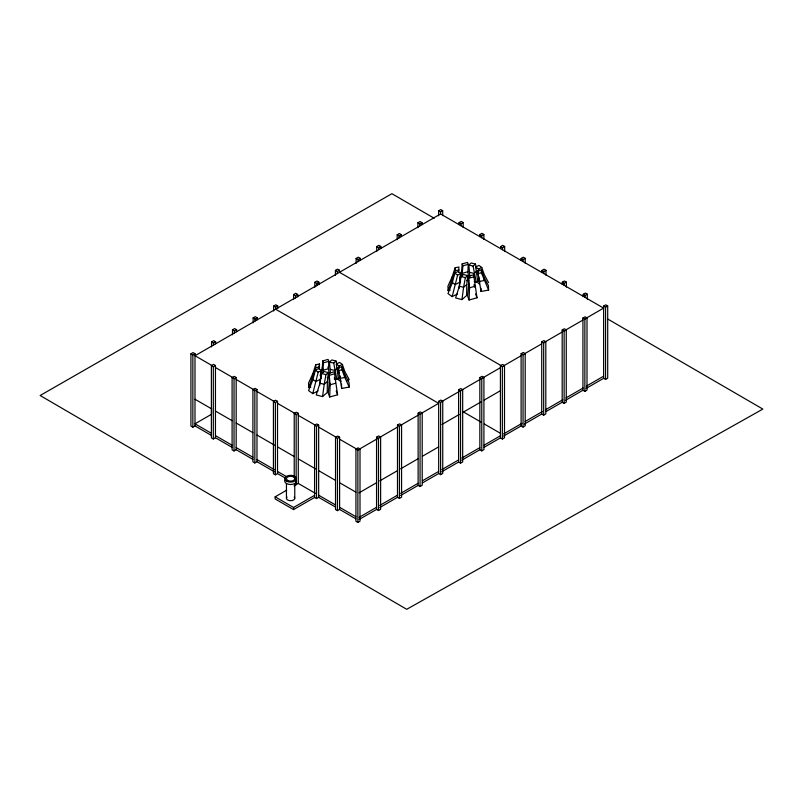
<?xml version="1.0" encoding="UTF-8"?>
<svg xmlns="http://www.w3.org/2000/svg" width="803" height="803" viewBox="0 0 803 803"><rect width="100%" height="100%" fill="white"/><g stroke="black" fill="none" stroke-linecap="round" stroke-linejoin="round"><path stroke-width="1.2" d="M327.363 381.555L327.233 392.506L322.555 396.582L316.221 394.956L319.965 383.212L321.712 373.525L324.061 371.478L328.307 372.572L327.363 381.555L324.211 384.306L322.555 396.582M466.764 284.563L466.633 295.514L461.956 299.589L455.622 297.963L459.366 286.219L461.113 276.533L463.461 274.485L467.697 275.58L466.764 284.563L463.602 287.313L461.956 299.589M327.212 377.681L329.481 377.049L328.517 368.718L328.798 361.33L328.106 359.403L322.796 360.878L323.489 362.805L322.796 372.462M468.601 277.677L467.918 271.725L468.199 264.338L467.507 262.41L462.187 263.886L462.879 265.813L461.986 276.603M329.662 397.003L330.174 384.778L328.969 373.244L334.279 371.769L337.591 394.795L329.662 397.003L328.276 393.169L329.24 382.178L328.969 373.244M469.052 300.011L469.574 287.775L468.36 276.252L473.68 274.777L476.982 297.803L469.052 300.011L467.677 296.177L468.641 285.185L468.36 276.252M321.21 378.293L320.176 375.413L322.274 367.613L322.796 360.878M460.611 281.301L459.567 278.42L461.675 270.611L462.187 263.886M319.624 385.46L321.441 370.534L318.64 368.487L315.398 370.133L312.989 379.528L308.573 390.569L312.758 393.631L318.139 390.89M459.025 288.468L460.842 273.542L458.041 271.494L454.799 273.14L452.39 282.536L447.974 293.577L452.159 296.638L457.539 293.898M319.102 366.429L319.534 364.02L315.74 364.723L312.919 373.415L308.543 383.151L308.703 387.558L310.861 387.156M319.203 369.38L319.534 364.02M458.603 272.388L458.935 267.028L455.14 267.73L452.32 276.413L447.944 286.159L448.094 290.566L450.252 290.164M328.307 372.572L325.958 374.62L324.211 384.306L319.965 383.212M467.697 275.58L465.349 277.627L463.602 287.313L459.366 286.219M312.758 393.631L318.199 372.18L321.441 370.534M452.159 296.638L457.6 275.188L460.842 273.542M308.703 387.558L315.85 367.674L315.74 364.723M448.094 290.566L455.241 270.681L455.14 267.73M330.455 372.933L329.461 362.012L331.81 359.955L336.045 361.049L336.919 364.371M329.461 362.012L333.697 363.107L336.045 361.049M337.802 367.694L334.64 370.444L330.404 369.35M334.751 378.795L336.858 379.347L338.736 377.711M469.875 277.135L468.862 265.02L471.21 262.962L475.446 264.057L476.611 268.483M468.862 265.02L473.097 266.114L475.446 264.057M476.41 271.384L474.041 273.452L469.795 272.358M474.151 281.803L476.259 282.355L478.126 280.719M194.999 425.941L192.861 427.176L190.923 426.052L190.923 353.812L193.061 352.577L194.999 353.701L194.999 425.941L211.46 435.447M211.55 346.886L211.55 341.907L213.688 340.673L215.626 341.787L215.626 343.825M232.489 334.801L232.489 329.812L234.627 328.578L236.564 329.702L236.564 331.739M253.116 322.886L253.116 317.908L255.264 316.673L257.201 317.787L257.201 319.825M273.662 311.022L273.662 306.043L275.8 304.809L277.738 305.923L277.738 308.432M293.597 299.519L293.597 294.54L295.735 293.306L297.672 294.42L297.672 296.929M314.836 287.253L314.836 282.275L316.974 281.04L318.911 282.154L318.911 284.663M335.413 275.369L335.413 270.39L337.561 269.156L339.498 270.27L339.498 272.307L501.484 365.827M356.11 263.424L356.11 258.446L358.248 257.211L360.186 258.325L360.186 260.363M376.727 251.52L376.727 246.541L378.865 245.306L380.803 246.431L380.803 248.458M397.184 239.716L397.184 234.727L399.322 233.492L401.259 234.617L401.259 236.644M417.921 227.741L417.921 222.752L420.059 221.518L422.007 222.642L422.007 224.669M438.619 215.786L438.619 210.808L440.757 209.573L442.694 210.687L442.694 215.676M190.923 353.812L192.861 354.936L194.999 353.701M211.55 341.907L213.488 343.022L215.626 341.787M232.489 329.812L234.426 330.936L236.564 329.702M253.116 317.908L255.063 319.022L257.201 317.787M273.662 306.043L275.6 307.158L277.738 305.923M293.597 294.54L295.534 295.655L297.672 294.42M314.836 282.275L316.773 283.389L318.911 282.154M335.413 270.39L337.35 271.504L339.498 270.27M356.11 258.446L358.048 259.56L360.186 258.325M376.727 246.541L378.665 247.665L380.803 246.431M397.184 234.727L399.121 235.851L401.259 234.617M417.921 222.752L419.859 223.876L422.007 222.642M438.619 210.808L440.556 211.922L442.694 210.687M586.1 318.219L603.625 308.111L440.556 213.959L194.999 355.729L212.494 365.837M215.455 437.745L213.317 438.98L211.38 437.866L211.38 365.626L213.518 364.391L215.455 365.516L215.455 437.745L232.147 447.381M459.085 224.659L459.085 222.622L461.223 221.387L463.16 222.501L463.16 227.49M211.38 365.626L213.317 366.75L215.455 365.516M459.085 222.622L461.022 223.736L463.16 222.501M236.172 449.71L234.034 450.945L232.097 449.821L232.097 377.581L234.235 376.346L236.172 377.47L236.172 449.71L252.945 459.396M479.792 236.614L479.792 234.576L481.93 233.342L483.868 234.466L483.868 239.445M232.097 377.581L234.034 378.705L236.172 377.47M479.792 234.576L481.73 235.701L483.868 234.466M256.98 461.725L254.842 462.96L252.905 461.835L252.905 389.596L255.043 388.361L256.98 389.485L256.98 461.725L274.546 471.863M500.6 248.629L500.6 246.591L502.738 245.357L504.675 246.481L504.675 251.459M211.43 414.328L194.999 423.813L211.46 433.319M252.905 389.596L254.842 390.72L256.98 389.485M500.6 246.591L502.537 247.715L504.675 246.481M277.517 473.579L275.379 474.814L273.432 473.69L273.432 401.45L275.58 400.215L277.517 401.339L277.517 473.579L285.888 478.417M521.137 260.483L521.137 258.446L523.275 257.211L525.212 258.335L525.212 263.314M273.432 401.45L275.379 402.574L277.517 401.339M521.137 258.446L523.074 259.57L525.212 258.335M294.219 476.972L294.219 413.455L296.357 412.22L298.294 413.334L298.294 483.456L315.639 493.464M541.925 272.478L541.925 270.45L544.063 269.216L546 270.33L546 275.319M294.219 413.455L296.156 414.569L298.294 413.334M541.925 270.45L543.862 271.565L546 270.33M286.701 490.151L275.138 496.826L275.138 498.954L293.557 509.584L314.585 497.448L314.585 425.209L316.723 423.974L318.661 425.088L318.661 497.328L335.544 507.084M562.281 284.232L562.281 282.204L564.419 280.97L566.356 282.084L566.356 287.062M314.585 425.209L316.523 426.323L318.661 425.088M562.281 282.204L564.218 283.318L566.356 282.084M339.599 509.423L337.461 510.658L335.524 509.534L335.524 437.294L337.661 436.059L339.599 437.183L339.599 509.423L355.89 518.828M583.219 296.327L583.219 294.289L585.357 293.055L587.294 294.179L587.294 299.158M335.524 437.294L337.461 438.418L339.599 437.183M583.219 294.289L585.156 295.414L587.294 294.179M355.93 449.078L358.068 447.843L360.005 448.967L360.005 521.197L357.867 522.432L355.93 521.318L355.93 449.078L357.867 450.202L360.005 448.967M376.557 509.413L376.557 437.173L378.695 435.939L380.632 437.053L380.632 509.293L378.494 510.527L376.557 509.413L359.092 519.491M397.495 497.318L397.495 425.078L399.633 423.843L401.57 424.968L401.57 497.208L399.432 498.442L397.495 497.318L379.739 507.566M418.122 485.403L418.122 413.174L420.27 411.939L422.207 413.053L422.207 485.293L420.059 486.528L418.122 485.403L400.657 495.491M438.669 473.549L438.669 401.309L440.807 400.075L442.744 401.189L442.744 473.429L440.606 474.663L438.669 473.549L422.428 482.924M458.603 462.036L458.603 389.806L460.741 388.572L462.679 389.686L462.679 461.926L460.541 463.16L458.603 462.036L441.851 471.712M479.843 449.78L479.843 377.54L481.981 376.306L483.918 377.42L483.918 449.66L481.78 450.895L479.843 449.78L461.795 460.189M500.42 437.896L500.42 365.656L502.558 364.421L504.505 365.536L504.505 437.776L502.357 439.01L500.42 437.896L484.149 447.291M521.117 425.941L521.117 353.711L523.255 352.477L525.192 353.591L525.192 425.831L523.054 427.066L521.117 425.941L503.591 436.059M541.724 414.047L541.724 341.807L543.872 340.572L545.809 341.697L545.809 413.926L543.671 415.161L541.724 414.047L524.349 424.084M562.19 402.233L562.19 329.993L564.328 328.758L566.266 329.882L566.266 402.122L564.128 403.357L562.19 402.233L546.02 411.568M582.928 390.258L582.928 318.018L585.066 316.784L587.003 317.908L587.003 390.138L584.865 391.372L582.928 390.258L565.362 400.406M603.625 378.313L603.625 306.073L605.763 304.839L607.7 305.953L607.7 378.193L605.562 379.428L603.625 378.313L586.1 388.431M294.059 485.905L298.294 483.456M359.092 449.289L377.41 438.709M379.558 437.464L397.826 426.925M400.657 425.289L418.253 415.131M421.344 413.344L438.669 403.347L275.6 309.195L275.6 307.158M441.921 401.47L459.256 391.462M462.508 389.585L480.927 378.946M483.085 377.701L500.42 367.694M503.591 365.857L521.117 355.739M524.349 353.882L541.724 343.845M544.946 341.988L562.19 332.03M565.362 330.194L582.928 320.056M376.557 437.173L378.494 438.287L380.632 437.053M397.495 425.078L399.432 426.202L401.57 424.968M418.122 413.174L420.059 414.288L422.207 413.053M438.669 401.309L440.606 402.423L442.744 401.189M458.603 389.806L460.541 390.92L462.679 389.686M479.843 377.54L481.78 378.655L483.918 377.42M500.42 365.656L502.357 366.77L504.505 365.536M521.117 353.711L523.054 354.826L525.192 353.591M541.724 341.807L543.671 342.931L545.809 341.697M562.19 329.993L564.128 331.117L566.266 329.882M582.928 318.018L584.865 319.142L587.003 317.908M603.625 306.073L605.562 307.188L607.7 305.953M275.138 496.826L293.557 507.466L314.585 495.331M441.921 424.476L459.256 414.468M462.508 412.591L480.927 401.962M484.169 400.085L500.42 390.7M314.585 497.448L316.523 498.563L318.661 497.328M359.092 492.811L376.557 482.733M379.739 480.897L397.495 470.648M400.657 468.822L418.122 458.734M422.428 456.245L438.669 446.869M359.092 517.373L376.557 507.285M379.739 505.448L397.495 495.2M400.657 493.373L418.122 483.286M422.428 480.796L438.669 471.421M441.851 469.584L458.603 459.918M461.795 458.071L479.843 447.652M484.149 445.173L500.42 435.768M503.642 433.921L521.91 423.362M525.142 421.505L542.346 411.568M545.568 409.711L562.773 399.774M565.995 397.917L583.199 387.979M586.421 386.123L603.625 376.185M479.622 284.101L477.946 282.877L475.717 267.058L478.959 265.402L481.76 267.449L484.169 274.385L488.585 282.646M475.717 267.058L478.518 269.105L481.76 267.449M459.547 282.365L455.191 284.583L452.39 282.536M349.215 387.066L344.838 377.49L339.749 378.444L338.123 367.613L341.917 366.901L344.738 374.539L349.064 382.66L349.215 387.066L341.666 388.471L339.649 375.493L340.984 381.616L338.545 379.869L336.316 364.05L339.559 362.394L342.359 364.442L344.778 371.377L349.185 379.638L347.037 380.742M336.316 364.05L339.117 366.098L342.359 364.442M320.146 379.357L315.79 381.576L312.989 379.528M462.879 265.813L468.199 264.338M467.918 271.725L462.608 273.211L461.675 270.611M469.052 278.179L474.372 276.704M466.613 280.689L468.882 280.056M323.489 362.805L328.798 361.33M329.662 375.182L334.971 373.696M335.483 383.292L330.174 384.778L329.24 382.178M455.241 270.681L459.035 269.979M477.524 270.621L481.318 269.908L484.139 277.547L488.465 285.667L488.615 290.074L481.067 291.479L477.524 270.621L478.176 273.994M477.624 273.572L481.419 272.859L488.615 290.074M315.85 367.674L319.634 366.971M338.234 370.564L342.018 369.862L344.838 377.49L344.738 374.539M461.113 276.533L465.349 277.627M321.712 373.525L325.958 374.62M462.859 411.618L481.107 422.147M484.319 424.004L500.42 433.299M215.455 367.543L233.191 377.781M236.172 379.508L253.999 389.796M256.98 391.523L274.546 401.661M277.517 403.377L295.313 413.645M298.294 415.372L315.639 425.379M318.661 427.126L336.608 437.484M339.599 439.221L356.984 449.248M194.999 399.262L211.46 408.767M215.455 411.076L232.147 420.712M236.172 423.03L252.945 432.717M256.98 435.045L274.546 445.183M277.517 446.9L294.269 456.576M298.294 458.904L315.639 468.912M318.661 470.658L335.544 480.405M339.599 482.744L355.89 492.149M215.455 435.627L232.147 445.263M236.172 447.582L252.945 457.268M256.98 459.597L274.546 469.745M277.517 471.451L285.888 476.289M318.661 495.21L335.544 504.967M339.599 507.295L355.89 516.71M434.202 218.255L391.904 193.694L40.15 395.508L406.709 609.306L762.85 409.088L607.741 319.032M454.799 273.14L457.6 275.188M337.621 371.548L339.488 372.913M315.398 370.133L318.199 372.18M474.262 284.573L474.884 286.3L469.574 287.775L468.641 285.185M475.607 293.968L476.982 297.803M327.905 366.991L328.517 368.718L323.207 370.203L322.274 367.613M336.206 390.961L337.591 394.795M476.259 282.355L473.097 266.114M336.858 379.347L333.697 363.107M479.311 279.725L479.843 282.174M478.608 276.242L479.04 278.5M338.123 367.613L339.207 373.234M478.518 269.105L478.889 271.243M339.117 366.098L339.488 368.236M474.131 284.854L474.503 287.133M484.139 277.547L484.239 280.498L479.14 281.451L479.08 279.484M481.318 269.908L481.419 272.859M480.947 288.177L481.067 291.479M452.32 276.413L452.42 279.374M341.917 366.901L342.018 369.862M341.516 384.065L341.666 388.471M312.919 373.415L313.029 376.366M473.68 274.777L473.74 277.015M334.449 377.35L334.52 379.588M605.562 307.188L605.562 379.428M585.156 295.414L585.156 297.441M584.865 319.142L584.865 391.372M564.218 283.318L564.218 285.356M564.128 331.117L564.128 403.357M543.862 271.565L543.862 273.602M543.671 342.931L543.671 415.161M523.074 259.57L523.074 261.597M523.054 354.826L523.054 427.066M502.537 247.715L502.537 249.743M502.357 366.77L502.357 439.01M481.78 378.655L481.78 450.895M481.73 235.701L481.73 237.728M461.022 223.736L461.022 225.773M460.541 390.92L460.541 463.16M440.606 402.423L440.606 474.663M440.556 211.922L440.556 213.959M420.059 414.288L420.059 486.528M419.859 223.876L419.859 225.904M399.432 426.202L399.432 498.442M399.121 235.851L399.121 237.879M378.665 247.665L378.665 249.693M378.494 438.287L378.494 510.527M358.048 259.56L358.048 261.597M357.867 450.202L357.867 522.432M337.461 438.418L337.461 510.658M337.35 271.504L337.35 273.542M316.773 283.389L316.773 285.898M316.523 426.323L316.523 498.563M296.156 414.569L296.156 484.691M295.534 295.655L295.534 298.164M294.771 483.557L294.771 498.302M293.557 507.466L293.557 509.584M286.44 483.557L286.44 498.302M275.379 402.574L275.379 474.814M255.063 319.022L255.063 321.059M254.842 390.72L254.842 462.96M234.426 330.936L234.426 332.974M234.034 378.705L234.034 450.945M213.488 343.022L213.488 345.059M213.317 366.75L213.317 438.98M211.55 407.914L211.55 414.147M192.861 354.936L192.861 427.176M294.209 497.097A4.166 2.399 0 0 1 290.606 500.701A4.166 2.399 0 0 1 287.002 497.097M295.715 479.391A5.902 3.413 0 0 1 290.606 484.51A5.902 3.413 0 0 1 285.497 479.391M287.655 480.415A4.166 2.399 0 0 0 294.631 479.341A4.166 2.399 0 0 0 289.522 476.39A4.166 2.399 0 0 0 287.655 480.415M286.43 481.127A5.902 3.413 0 0 0 296.307 479.602A5.902 3.413 0 0 0 289.08 475.426A5.902 3.413 0 0 0 286.43 481.127"/></g></svg>
